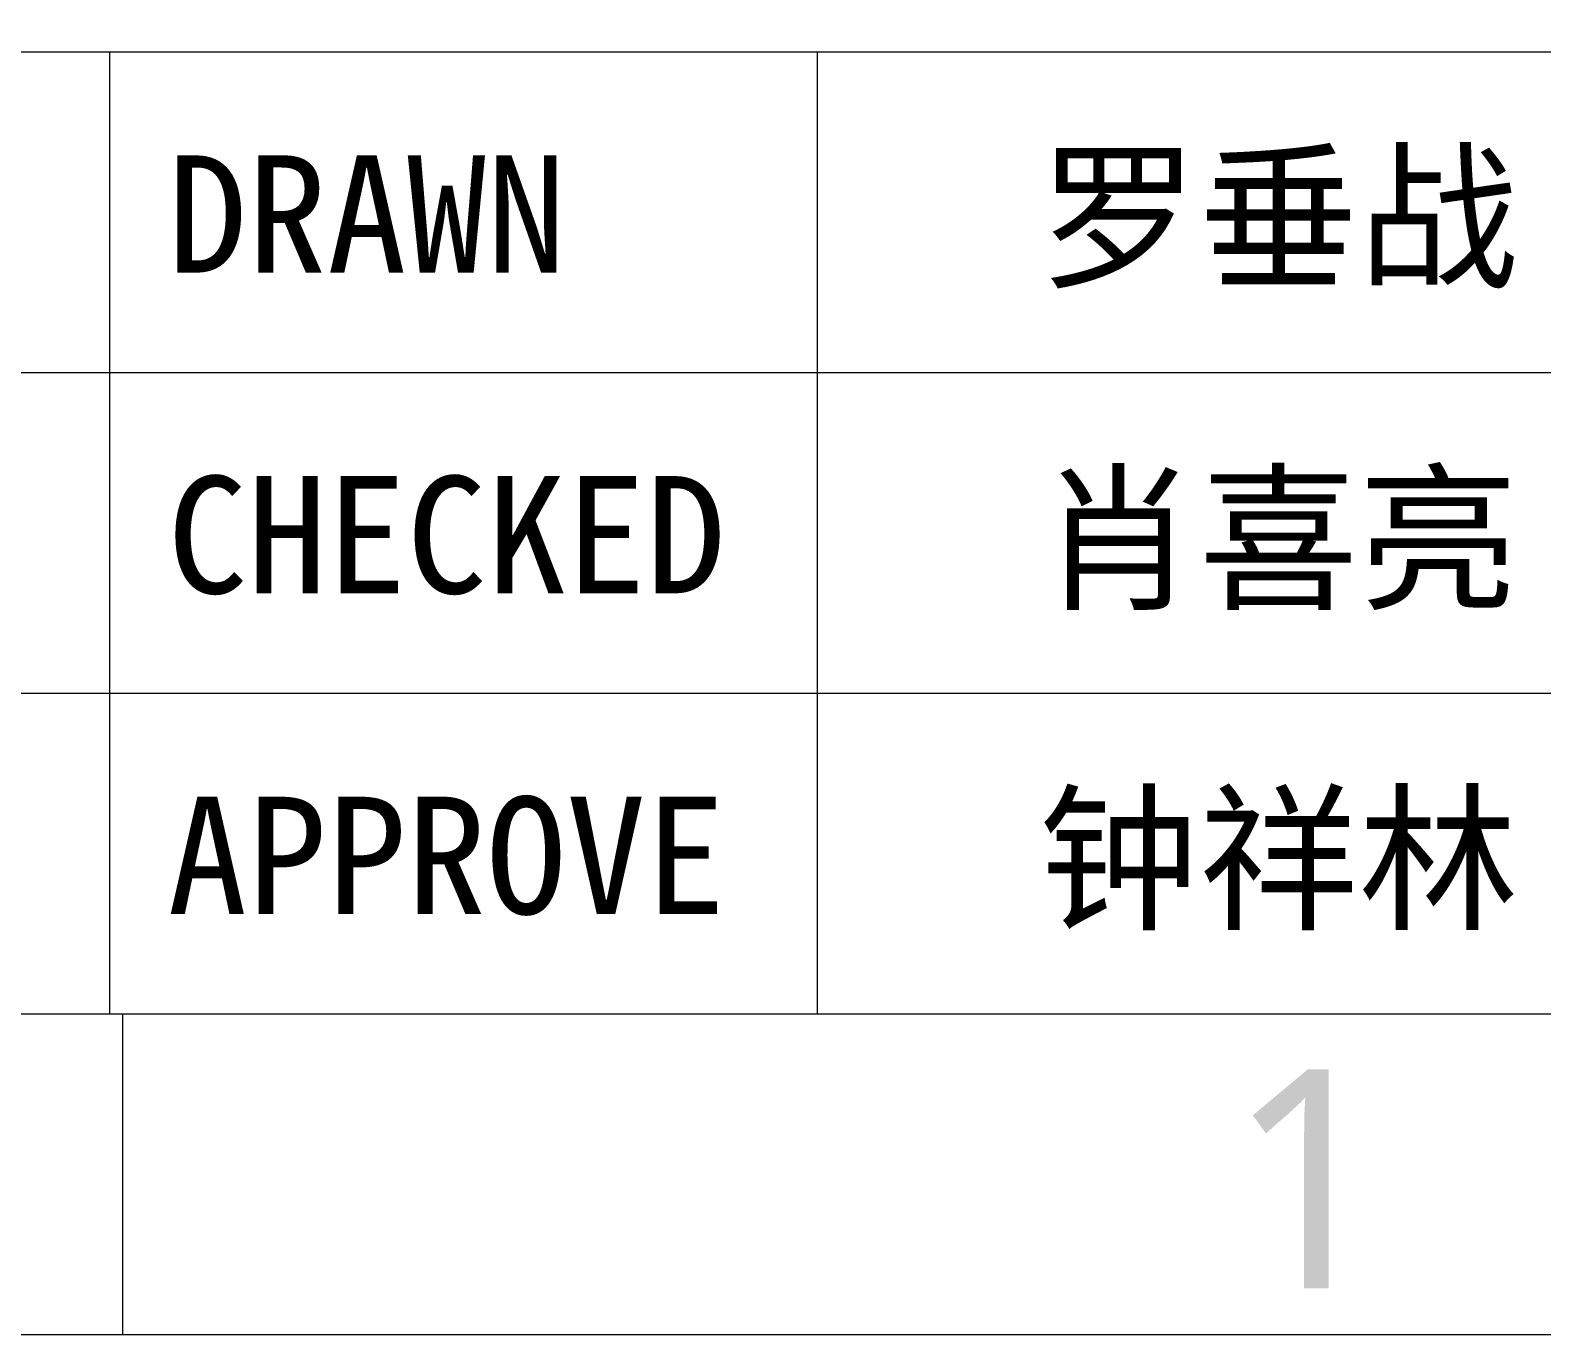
# Model space of a CAD drawing. Header units: inches. Extents: x 7170 to 7671, y -960 to -576.
# Drawn here: x 7599.57 to 7637.99, y -960.49 to -927.35 of the extents above; entities that cross this region are included whole.
import ezdxf
from ezdxf.enums import TextEntityAlignment as Align

# ---------------------------------------------------------------- set-up
doc = ezdxf.new("R2010")
doc.units = ezdxf.units.IN
doc.header["$MEASUREMENT"] = 0
doc.layers.add('VIEWE_TK', color=7, linetype='Continuous', lineweight=18)
doc.styles.add('VIEWE.KT', font='simkai.ttf')
doc.styles.add('WLYH', font='')
doc.styles.add('WLYH_TK', font='')
doc.styles.get('WLYH').set_extended_font_data('Microsoft YaHei')
doc.styles.get('WLYH_TK').set_extended_font_data('Microsoft YaHei')

# ---------------------------------------------------------------- blocks, each defined once
blk = doc.blocks.new('VIEWE_TUKUANG')
at = {"layer": 'VIEWE_TK'}
for p, q in [((5807.171, 5301.657), (5719.872, 5301.657)), ((5769.843, 5301.657), (5769.843, 5286.657)), ((5780.882, 5286.657), (5780.882, 5301.657)), ((5807.171, 5296.657), (5719.872, 5296.657)), ((5807.171, 5291.657), (5719.872, 5291.657)), ((5770.046, 5286.657), (5770.046, 5281.657))]:
    blk.add_line(p, q, dxfattribs=at)
for points in [[(5812.171, 5281.657), (5505.171, 5281.657), (5505.171, 5501.657), (5812.171, 5501.657)], [(5510.171, 5286.657), (5510.171, 5496.657), (5807.171, 5496.657), (5807.171, 5286.657)]]:
    blk.add_lwpolyline(points, close=True, dxfattribs=at)
for s, height, style, p in [('DRAWN', 1.8284, 'VIEWE.KT', (5770.744, 5298.218)), ('CHECKED', 1.8284, 'VIEWE.KT', (5770.744, 5293.218)), ('APPROVE', 1.8284, 'VIEWE.KT', (5770.744, 5288.218)), ('1', 3.413, 'WLYH', (5787.277, 5282.383))]:
    blk.add_text(s, height=height, dxfattribs=dict(at, style=style)).set_placement(p)
for tag, style, p in [('MODUEL_NO.', 'WLYH_TK', (5752.369, 5299.132)), ('DRAWN', 'VIEWE.KT', (5788.072, 5299.111)), ('TITLE', 'WLYH_TK', (5752.369, 5294.132)), ('CHECKED', 'VIEWE.KT', (5788.072, 5294.111)), ('APPROVE', 'VIEWE.KT', (5788.072, 5289.111)), ('PAGE', 'VIEWE.KT', (5804.375, 5289.111))]:
    blk.add_attdef(tag, text='', height=1.828, dxfattribs=dict(at, style=style)).set_placement(p, align=Align.MIDDLE)

msp = doc.modelspace()

# ---------------------------------------------------------------- block references
at = {"layer": 'VIEWE_TK'}
ref = msp.add_blockref('VIEWE_TUKUANG', (-1801.882, -9568.335), dxfattribs=dict(at, xscale=1.629761181221284, yscale=1.629761181221141, zscale=1.629761181221208))
ref.add_attrib('DRAWN', '罗垂战', dxfattribs={"height": 2.9799, "style": 'VIEWE.KT'}).set_placement((7631.293, -932.049), align=Align.MIDDLE)
ref.add_attrib('CHECKED', '肖喜亮', dxfattribs={"height": 2.9799, "style": 'VIEWE.KT'}).set_placement((7631.293, -940.198), align=Align.MIDDLE)
ref.add_attrib('APPROVE', '钟祥林', dxfattribs={"height": 2.9799, "style": 'VIEWE.KT'}).set_placement((7631.293, -948.346), align=Align.MIDDLE)

doc.saveas('drawing.dxf')
